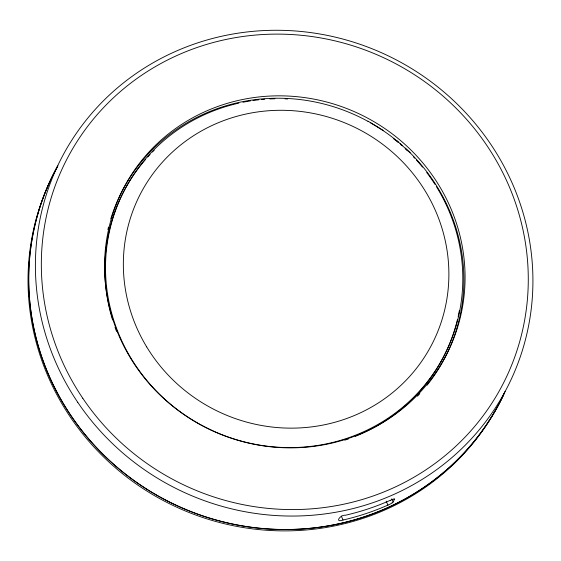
<?xml version="1.0" encoding="UTF-8"?>
<svg xmlns="http://www.w3.org/2000/svg" width="561" height="561" viewBox="0 0 561 561"><rect width="100%" height="100%" fill="white"/><g stroke="black" fill="none" stroke-linecap="round" stroke-linejoin="round"><path stroke-width="0.84" d="M392.111 502.838L392.777 502.347A2.896 0.484 -27.2 0 0 393.128 501.962M386.178 501.169L387.91 505.089A250.655 240.95 26.4 0 1 343.03 520.019C334.033 523.182 340.639 514.43 345.401 515.25A250.655 240.95 26.4 0 0 390.281 500.314M394.046 498.939L394.474 498.918A2.896 0.484 -27.2 0 1 394.551 499.101L393.121 501.969L391.739 498.827M368.009 121.176L383.086 130.383M397.188 140.944L410.196 152.767M341.284 516.064L343.03 520.019M504.648 392.532A250.655 240.95 26.4 0 1 168.763 501.716A250.655 240.95 26.4 0 1 57.341 166.771M505.082 391.452A250.655 240.95 26.4 0 1 168.132 503.049A250.655 240.95 26.4 0 1 57.951 165.825M405.196 148.083A181.638 174.604 26.4 0 1 427.04 385.239M419.81 393.689A181.638 174.604 26.4 0 1 417.468 396.199M107.901 229.554A181.638 174.604 26.4 0 1 108.511 227.058M110.79 218.895A181.638 174.604 26.4 0 1 367.995 121.372M370.274 122.635A181.638 174.604 26.4 0 1 398.184 141.933M400.126 143.581A181.638 174.604 26.4 0 1 402.686 145.811M392.286 502.81A6.122 1.241 -26.6 0 1 387.868 505.159M390.239 500.426A6.122 0.863 -25.8 0 1 393.955 498.995M503.568 394.832A250.655 240.95 26.4 0 1 167.585 501.015A250.655 240.95 26.4 0 1 57.383 166.687M457.376 319.833A180.004 173.033 26.4 0 1 355.274 436.339M348.549 438.856A180.004 173.033 26.4 0 1 344.756 440.14M116.555 331.418A180.004 173.033 26.4 0 1 115.026 327.315M112.572 319.924A180.004 173.033 26.4 0 1 145.509 159.506M147.76 156.954A180.004 173.033 26.4 0 1 150.06 154.457M152.41 152.003A180.004 173.033 26.4 0 1 154.198 150.201M459.326 310.745A180.004 173.033 26.4 0 1 458.148 316.544M436.311 186.476A180.004 173.033 26.4 0 1 362.371 432.314A180.004 173.033 26.4 0 1 116.632 328.585A180.004 173.033 26.4 0 1 238.846 103.126M242.969 102.249A180.004 173.033 26.4 0 1 250.451 100.91M252.962 100.538A180.004 173.033 26.4 0 1 258.838 99.795M261.363 99.542A180.004 173.033 26.4 0 1 264.743 99.248M269.827 98.939A180.004 173.033 26.4 0 1 274.911 98.764M285.114 98.848A180.004 173.033 26.4 0 1 287.667 98.96M393.331 138.518A180.004 173.033 26.4 0 1 397.98 142.284M400.582 144.507A180.004 173.033 26.4 0 1 401.865 145.629M405.659 149.079A180.004 173.033 26.4 0 1 407.517 150.846M413.52 156.898A180.004 173.033 26.4 0 1 414.691 158.146M416.416 160.032A180.004 173.033 26.4 0 1 422.524 167.129M426.725 172.486A180.004 173.033 26.4 0 1 434.957 184.324M77.741 402.321A250.655 240.95 26.4 0 0 507.607 386.732A250.655 240.95 26.4 0 0 267.113 30.434A250.655 240.95 26.4 0 0 77.741 402.321M82.783 398.261A245.325 235.823 26.4 0 0 503.505 382.995A245.325 235.823 26.4 0 0 268.13 34.277A245.325 235.823 26.4 0 0 82.783 398.261M134.409 364.215A181.638 174.604 26.4 0 0 446.072 355.422A181.638 174.604 26.4 0 0 273.936 95.903A181.638 174.604 26.4 0 0 134.409 364.215M146.673 346.873A164.008 157.655 26.4 0 0 428.555 350.464A164.008 157.655 26.4 0 0 283.116 110.3A164.008 157.655 26.4 0 0 146.673 346.873"/></g></svg>
